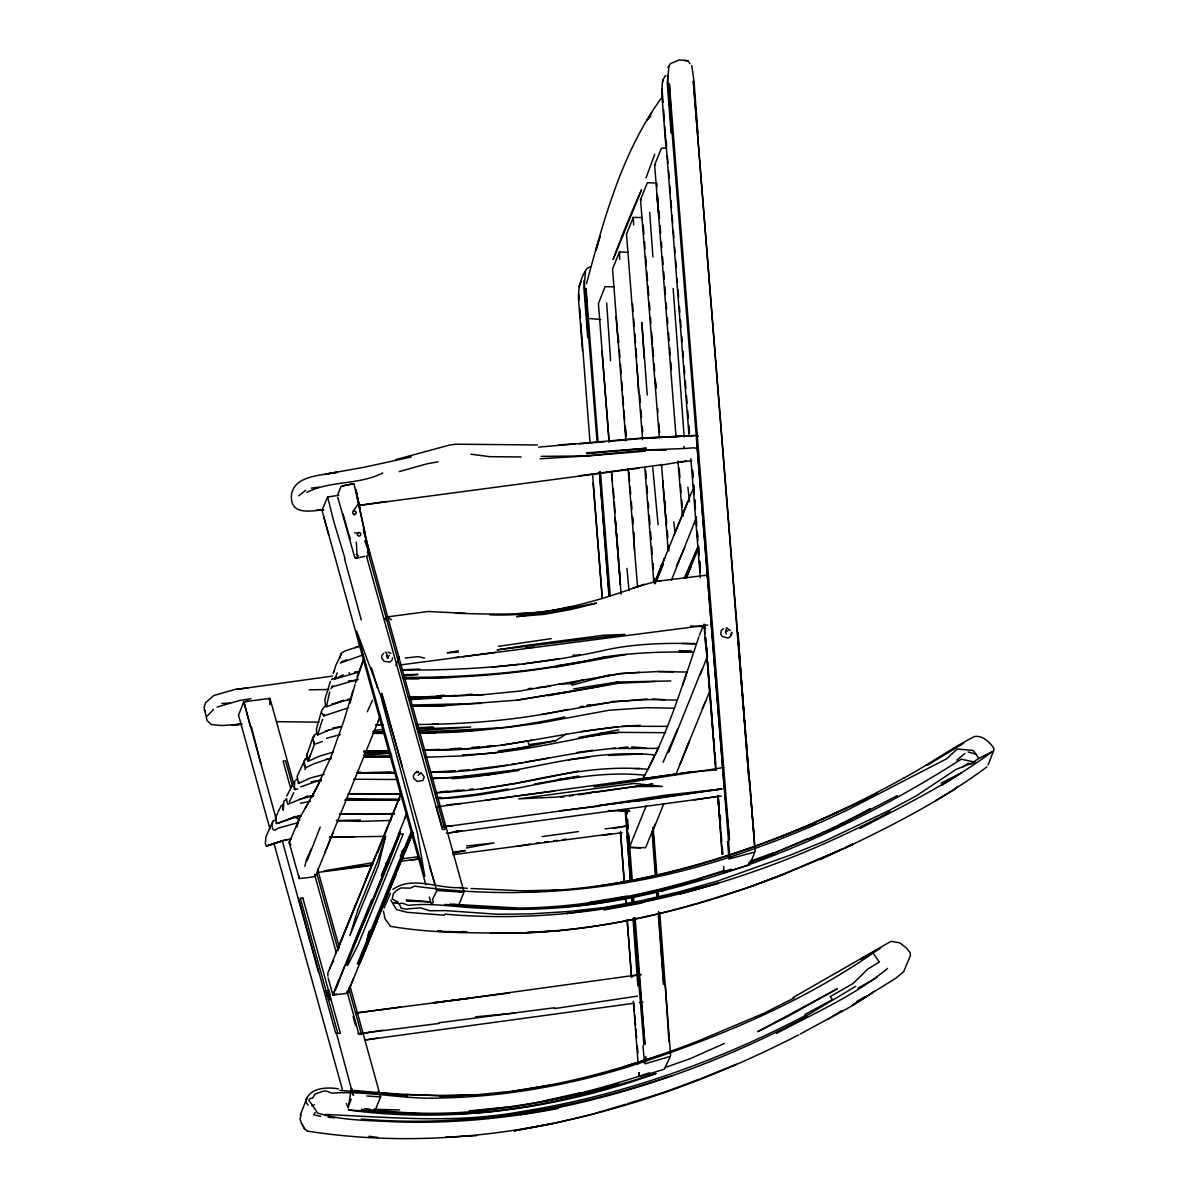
<?xml version="1.0" encoding="UTF-8"?>
<svg xmlns="http://www.w3.org/2000/svg" width="1198" height="1198" viewBox="0 0 1198 1198"><rect width="100%" height="100%" fill="white"/><g stroke="black" fill="none" stroke-linecap="round" stroke-linejoin="round"><path stroke-width="1.5" d="M590.329 266.81L587.215 268.202C580.356 277.487 577.84 289.272 578.619 300.668L582.498 350.67M665.594 75.459C660.862 81.194 662.389 89.146 661.985 96.005L665.863 146.021M578.619 475.891L660.996 464.839M585.537 271.347L583.89 287.73L587.769 337.746M668.903 66.684L667.256 83.081L671.135 133.083M645.887 1056.456L645.078 1063.839L670.041 1056.426M367.472 553.236L367.936 549.373L364.701 540.822M297.913 789.048L294.259 789.287L294.723 781.036M346.312 1103.523L348.274 1108.06L351.313 1088.623L336.458 1033.26M731.424 634.955L731.783 632.364L730.361 636.737L727.965 638.055L722.349 636.557L720.762 634.176L721.286 630.358L723.427 628.725M350.595 699.602L342.254 701.189L326.32 706.85L329.735 691.875M399.308 656.968L395.819 665.504M328.162 978.107L332.954 995.089L347.405 993.247L353.62 978.362M316.257 729.642L321.663 710.579L324.029 707.179L326.859 705.637M243.434 703.675L243.943 701.773L269.954 698.374L293.75 783.836M726.228 633.982L725.569 631.885L726.602 627.707L730.241 630.552M540.118 458.774L586.81 455.959L646.411 449.954L683.639 448.546L684.043 446.345M340.067 657.702L340.876 653.494L345.264 650.828L358.831 646.426L354.728 647.624M275.645 819.806L272.815 821.364L271.976 825.677L272.859 829.345L274.477 830.304L278.775 827.953L298.062 822.682M322.547 719.354L317.56 734.958L316.931 734.434M707.389 575.939L707.569 575.115L656.16 581.33L633.173 587.978M304.831 866.304L306.314 859.939L311.405 848.663M301.177 816.227L293.046 817.77L276.214 823.58L275.78 815.389M349.966 703.211L354.982 684.492M387.418 619.606L387.987 617.269L391.521 619.74M392.555 657.762L391.941 660.278L389.904 662L384.184 661.416L381.668 657.972L381.892 655.366L383.615 653.389M586.451 283.731C604.032 219.009 621.777 152.281 661.94 97.293M642.263 219.249L642.158 217.557L633.248 217.422L626.509 234.269L642.592 439.606M296.969 827.069L298.991 819.267L316.107 788.703L330.828 757.436L344.081 720.133L352.946 690.602M656.444 184.297L656.264 182.92L647.354 182.8L640.526 199.572L659.304 437.075M596.334 249.783L600.243 235.736L595.586 250.502M276.543 822.442L276.498 823.056M694.451 523.736L696.382 517.326M349.981 985.954L380.605 1096.949L375.184 1110.261L361.422 1109.333M682.501 685.66L698.883 636.782M289.332 842.583L298.991 819.267M330.363 681.422L324.823 699.632L325.512 705.951M578.934 286.786L581.404 281.455M662.299 82.138L663.123 79.457M727.5 841.43L729.043 858.876L730.555 856.989M322.322 741.562L314.43 744.272L308.275 761.269L306.568 755.698L313.262 736.485L315.344 734.089M700.231 674.788L707.569 655.83M308.081 1105.155L305.715 1101.621C308.874 1087.455 326.874 1086.96 338.45 1088.832M715.715 769.49L705.922 643.76L715.925 770.224M738.028 632.769L740.649 670.595M355.492 682.95L363.488 660.293M329.42 991.689L329.914 994.969L328.387 999.521L331.292 999.476M643.041 778.281C662 744.647 674.938 708.108 687.098 671.584M300.264 1115.039L307.152 1097.413L305.715 1101.621M333.373 673.381L335.859 665.264L341.505 653.704M628.276 809.803L626.868 813.936L627.797 811.091M349.666 987.407L347.405 993.247M628.486 833.553L629.384 847.375L645.587 847.735L655.216 824.239M671.389 580.356L695.798 519.019M654.722 154.243L646.036 177.858M306.568 755.698L307.452 753.243M390.413 893.304L384.169 907.964M307.736 757.346L305.011 759.218L304.097 761.778L305.595 767.813L304.816 769.475M357.214 676.346L363.833 658.69M289.242 802.226L293.765 792.642M338.824 979.739L332.954 995.089L336.368 993.996M682.276 516.009L691.486 492.468L694.301 487.871M337.252 672.812L334.916 678.966L334.302 678.442M332.924 833.314L315.284 876.427L307.332 877.7L299.305 878.523L289.077 842.344L290.545 838.495M307.107 860.718L320.195 827.069M988.17 764.848L993.936 749.783L993.621 747.792C989.099 741.772 982.674 735.228 974.423 736.53C950.089 749.064 927.522 765.357 903.292 778.341M377.475 853.29L400.671 794.738M367.292 711.762L372.458 700.276M668.694 752.209L702.058 669.053M398.649 834.302L381.653 876.008M333.358 672.542L334.152 670.536M371.739 899.698L333.538 993.576M301.132 1114.964L300.039 1119.097L301.582 1123.664L304.771 1129.16L307.182 1130.702M686.424 577.481L698.614 547.95M380.515 715.79L324.718 852.766M406.991 813.292L398.44 834.167M350.071 987.152L412.786 832.505L358.681 963.686L357.333 963.896L410.704 832.85L412.067 832.64L404.175 852.003M679.985 764.489L689.524 740.813L675.702 774.866M676.061 437.03L654.632 164.935L661.461 148.178L666.268 148.073M699.482 635.21L702.912 626.599M345.054 965.229L335.859 989.204M405.209 851.778L412.501 833.494M401.031 793.331L365.959 879.242M655.246 581.285L687.727 501.498M654.422 583.441L664.77 557.744L655.096 583.636M653.135 830.154L663.632 804.158M367.606 944.099L359.834 963.282L376.831 921.591L359.415 963.551M337.641 494.774L340.921 486.747M355.237 942.571L399.114 834.871M376.771 921.172L396.239 873.941M349.217 1104.047L351.194 1099.18M656.519 581.06L663.407 564.168M685.541 577.421L697.506 548.055L684.372 577.9M686.229 578.305L691.096 566.355M646.276 805.715L629.384 847.375L640.541 847.929M684.867 752.149L710.1 690.318M750.322 863.219L754.845 852.122M356.375 902.888L327.818 973.09L327.938 976.16M322.142 713.319L323.745 715.895L324.299 714.562M353.036 945.941L362.245 923.658M687.682 502.112L673.935 535.431M670.311 1056.486L664.291 1069.215L639.807 1076.777M444.862 904.475L458.624 905.403L464.045 892.091L363.353 529.172M381.264 875.483L390.638 853.62M395.085 874.345L412.786 832.505M248.151 701.159L243.763 701.938L238.522 715.101L269.954 828.971M272.815 821.364L265.926 836.743M677.798 728.624L663.078 762.317M378.269 721.241L379.646 718.036M404.355 818.863L406.901 813.143M702.223 708.842L705.907 700.62M676.256 566.444L684.762 547.546M384.543 620.369L386.056 617.06M316.152 789.332L320.854 779.434M305.011 759.218L297.059 776.499L298.467 783.477L310.237 778.041L324.239 774.357M331.007 688.7L332.849 685.825M386.52 656.01L387.793 658.316L389.32 655.231M642.398 779.853L644.659 775.271M648.133 768.727L659.065 746.579M311.765 797.434L316.107 788.703L311.794 796.7M329.69 968.508L333.583 960.826M277.966 812.169L281.335 805.535M286.786 796.026L293.3 783.297M308.545 758.199L310.312 754.8M275.3 817.44L277.681 813.517M265.866 837.746L265.342 843.871L266.495 846.117L282.968 840.532L291.129 839.004M269.041 699.153L269.475 698.404L269.969 704.813M628.531 252.374L619.486 251.924L612.537 268.966L625.88 440.759M298.467 783.477L299.35 781.965M354.264 515.125L352.661 512.879L352.946 511.411L357.813 504.598M651.637 112.926L647.309 119.845L650.769 116.146M304.726 808.979L308.335 803.229M316.631 730.481L316.557 733.64M338.779 495.343L327.668 496.975L321.963 510.243L425.829 884.633M315.224 1112.478L313.696 1114.769L320.69 1116.386M358.636 532.346L357.124 534.578L358.666 536.135L360.089 535.94L360.972 533.994L360.074 532.766L354.698 532.93M667.93 67.343L670.581 63.554L679.356 59.915L688.026 60.769L689.973 63.749M207.344 715.985L213.529 709.306M332.685 678.502L331.741 679.67L336.548 677.259M724.326 871.156L723.772 871.815L723.607 866.409M638.938 1072.689L639.238 1076.178L639.792 1075.519M314.625 736.096L313.097 737.788L313.816 743.808M964.854 753.497L956.783 760.206M305.685 490.341L298.691 495.837M402.333 767.049L381.533 693.762M957.831 786.292L954.132 789.647L935.713 800.623M874.375 991.165C851.493 1008.027 825.078 1019.947 800.384 1034.024M558.418 1108.464C501.093 1119.276 442.751 1124.533 384.423 1121.328C361.841 1120.325 339.259 1119.771 317.725 1113.122L308.934 1100.303L309.908 1098.506L312.453 1098.252L315.209 1093.939L322.906 1091.303L325.946 1090.959L331.951 1093.13C367.891 1090.494 404.325 1099.734 440.624 1097.997C503.474 1096.784 565.755 1085.717 625.88 1067.598C715.086 1038.951 803.798 1002.591 880.275 948.037L861.062 959.059M776.514 1033.425C814.176 1013.223 854.414 995.823 887.538 968.433M418.237 775.301L420.199 773.638L416.889 771.377L418.057 771.886L415.317 772.665L413.28 775.915L413.864 778.55L417.263 781.366L422.774 780.557L424.272 777.038L420.992 772.56M986.897 766.93C935.788 804.846 877.805 832.895 820.226 859.64M896.448 977.703L903.666 971.653L910.435 955.465L910.166 952.68L906.392 947.992L899.848 942.886L891.087 941.314L793.121 997.53M392.839 889.47C412.322 875.334 438.753 889.111 460.526 887.568M341.4 486.373L353.695 483.558M286.831 799.036L283.896 801.073L283.252 810.357L282.488 804.187M895.715 978.287L852.527 1005.107M295.696 780.197L297.643 778.88M962.368 767.154L967.969 763.426L971.982 763.71L974.932 762.108L961.23 759.218C869.973 817.665 770.329 863.713 665.025 890.129C605.784 905.119 544.461 912.307 483.363 908.234C458.46 907.74 433.122 902.483 408.428 905.374L402.423 903.202L399.383 903.547M927.057 765.432L963.746 743.149M851.883 1005.661L866.528 996.107M978.811 758.454L970.979 763.545L956.214 769.311L916.695 795.607L889.201 810.417L825.632 840.667L790.875 854.908L717.737 880.994L679.805 891.671L641.679 900.611L603.807 907.59L566.534 911.648L530.654 913.864L497.499 914.269L445.671 910.615L429.693 910.75L420.573 907.814L405.658 909.102L401.18 908.234L399.144 903.711L393.932 902.663L398.065 901.989L392.225 899.159L393.348 893.618L396.598 890.384L400.986 887.928L410.285 888.152L414.568 886.131C526.207 901.48 640.061 889.096 746.279 851.538A1056.097 902.064 22.2 0 0 848.139 809.653L946.929 758.634L957.142 749.049L973.225 750.412L978.811 758.454L992.348 751.565C951.362 782.144 905.194 805.026 859.969 828.537M942.122 785.184L960.826 773.219L941.074 783.103M855.836 986.268L806.209 1015.904M426.024 757.211L462.608 755.893L498.563 752.359L555.453 740.813L566.429 733.985M828.073 1019.109L841.61 1010.693M856.914 1001.453L864.761 996.916M857.888 988.2L876.906 977.538M725.569 631.885L728.01 630.537M890.189 811.63C754.336 883.869 599.614 927.701 444.817 914.134M806.733 1016.518C717.542 1064.153 620.594 1098.326 520.636 1114.559M903.891 777.981C787.43 842.538 657.897 889.32 523.586 891.716M748.585 863.084C790.066 847.211 831.262 830.364 870.062 808.62M807.841 839.409L840.262 825.167L897.317 795.622M877.37 793.196C788.943 837.806 694.361 872.069 596.05 886.37M793.915 998.084L763.89 1013.268L697.056 1041.466M798.752 1034.832C648.597 1112.133 476.145 1157.493 307.107 1131.077M343.272 674.863L334.916 678.966L359.415 671.898M356.66 557.924L354.982 557.789L354.039 555.033L337.806 497.38M839.993 824.404L870.197 809.698M266.495 846.117L287.475 839.469M362.59 655.066L340.262 663.018M842.673 848.678C732.772 899.878 612.582 935.009 490.491 933.182M845.938 847.151L852.467 844.081M814.43 822.502L846.492 807.856M306.868 492.348C330.513 480.353 359.115 485.175 382.731 472.955M853.006 844.545L784.81 873.522M724.311 1043.488L690.437 1058.583L664.995 1067.553M341.28 726.677L329.225 730.001L317.56 734.958M329.18 990.057L325.422 991.689L329.914 994.969L326.635 996.137M773.743 853.201L807.766 838.6M303.993 797.703L287.73 804.322L286.292 798.946M278.041 823.415L293.046 817.77M701.354 1078.41L736.351 1064.288M780.782 836.788L815.119 823.131M331.232 757.87L313.816 763.815L305.595 767.813M323.745 715.895L347.794 708.033M644.18 584.25C594.822 602.549 542.724 617.105 489.578 614.784M713.05 898.635L748.93 887.254L783.103 874.181M300.638 786.921L315.793 781.515L321.109 780.946M699.632 1079.054L665.219 1091.917L627.632 1103.658M750.098 861.332L773.743 852.632M748.93 887.254L785.229 873.911M696.787 1041.556C637.321 1064.423 575.834 1082.618 512.594 1091.243M748.735 863.459L774.267 854.533M326.53 738.297L340.487 734.479M341.625 661.7L346.911 659.903M450.149 903.966C542.529 916.38 636.647 899.683 724.371 870.392M299.71 799.276L313.816 795.607L310.027 795.771M558.912 684.193L571.611 683.579L583.366 679.745M268.038 845.384L282.968 840.532M749.304 865.016L724.341 872.414M649.601 1072.824C561.188 1101.95 467.235 1121.942 373.911 1109.603M250.996 698.719L239.166 700.59L217.152 707.045M672.243 1075.519C572.509 1109.603 466.846 1127.902 361.362 1119.022M625.057 1066.31L661.985 1054.914M701.743 878.044L731.514 869.134M311.675 1105.724L314.4 1104.9M325.886 731.005L329.225 730.001M625.835 1104.197L589.985 1114.889L551.859 1123.964L514.077 1130.867L552.293 1123.499M609.438 674.953L572.18 685.136L571.611 683.579M711.342 899.174C650.499 917.758 587.649 930.741 523.93 932.942M680.284 894.052L718.321 883.345M331.666 704.125L342.254 701.189L338.39 701.908M305.146 796.745L308.171 795.921M730.016 858.711L754.575 852.077M395.819 459.613L449.849 444.982L455.914 444.203L537.378 444.967M289.122 818.818L297.688 816.542M618.497 1083.726C569.664 1097.727 519.603 1106.817 469.032 1111.474M702.058 879.122C652.865 891.297 603.612 906.467 552.533 907.111M399.219 471.623L427.386 463.716L438.079 461.814M292.836 817.156L295.891 816.392M340.816 701.025L344.126 700.201M718.366 883.016L642.068 902.199L566.834 913.61M300.548 803.184L310.552 801.297M670.85 680.958L617.704 681.991L596.978 686.873L516.952 700.171L444.443 705.697L411.528 706.146M358.292 679.431L331.876 686.948M364.866 556.291L355.611 558.448L358.322 555.722L356.24 554.479M638.893 800.593L599.494 805.475L664.89 795.262L721.855 788.958L442.242 827.084L436.371 806.973L593.819 785.454L594.238 786.816L633.532 781.5L723.607 767.529M360.478 1033.634L357.813 1033.47M543.548 1101.022L581.09 1092.621M411.214 456.992L364.506 467.175L326.335 474.019M333.613 752.015L320.031 755.953L308.275 761.269L307.002 757.436L307.482 760.431M578.32 770.988C531.253 780.856 483.887 790.875 435.683 792.747L464.27 790.021M403.951 678.442C471.578 678.173 539.474 672.437 605.379 656.804C634.611 652.67 664.111 651.487 693.582 652.176M453.129 853.156L465.513 850.52L452.724 852.197M511.621 784.151C556.246 774.956 601.561 764.923 647.414 769.266M452.02 778.655C520.217 774.956 585.822 747.612 654.752 754.95M534.428 784.091L578.619 776.019M665.025 890.129L627.093 897.527L589.491 902.918M416.709 724.52C467.534 724.176 518.42 720.208 568.151 709.351M665.459 732.682L619.471 732.367L578.859 737.429L618.752 729.837M409.491 697.341L483.633 694.645L519.573 691.081L620.699 673.486L657.792 671.554L685.705 672.018M615.847 748.166C553.596 753.632 493.037 773.309 430.052 772.261M570.248 606.757C532.646 615.967 493.726 614.274 455.36 613.241M402.798 669.996C471.847 670.61 540.912 664.785 608.329 649.406C636.752 643.581 665.848 642.952 694.75 643.566M564.827 716.943C516.847 727.201 467.984 733.401 418.851 732.966M599.899 734.584C554.36 742.91 509.12 754.006 462.563 754.8M643.865 775.106C575.235 768.412 509.569 795.846 441.448 798.482L437.809 798.617M337.117 471.892C322.052 475.92 295.112 474.722 291.518 494.385C289.542 515.559 309.833 511.157 323.58 509.719M402.243 677.394C470.514 677.634 538.696 671.779 605.379 656.804M599.479 677.529L620.16 673.725L639.852 672.288M547.86 695.709L617.839 683.354L655.186 681.497M466.501 847.989L493.995 842.928L466.636 845.983M613.451 828.447L627.797 825.811L605.02 828.956M604.032 910.001L642.038 903.022M516.952 700.171L574.082 690.887M660.982 465.168L686.469 460.886M311.076 781.8L321.109 780.003M458.31 650.828L447.273 652.79L458.25 652.161M556.471 666.972L626.434 654.422M617.704 681.991L573.572 688.91M541.646 714.457L611.699 702.148L647.01 698.958M452.979 854.683L611.354 833.808M333.014 727.95L341.34 726.512M337.896 727.411L341.52 726.782M507.623 765.073L473.285 769.401M511.261 764.444L514.885 763.83M518.509 763.201L522.148 762.572M372.578 862.71L323.999 870.916L372.833 864.851M525.667 761.988L548.549 758.199M480.802 789.063L512.04 783.836M508.102 789.003L477.133 794.184L441.448 798.482M589.536 902.334L627.003 896.134M550.062 1085.059L512.804 1091.183L475.801 1094.852L440.13 1096.604M501.123 745.276L532.017 740.229M542.185 836.608L578.409 831.592M516.922 846.327L530.594 844.111M535.716 843.272L539.13 842.718M361.976 1033.425L382.596 1030.19M554.345 1008.611L637.486 996.107M556.381 665.818L582.602 661.655M236.65 689.404L332.505 676.061M581.359 731.589L618.318 726.647M462.069 830.873L449.25 832.88L721.271 796.116M377.684 1038.022L364.881 1040.029L634.311 1003.22M327.668 496.975L333.883 521.924L344.949 558.358M694.256 799.92L719.129 796.071M631.84 976.041L641.05 974.603M352.556 484.037L342.658 485.699M559.047 658.75L522.553 663.962M593.669 785.484L691.306 771.946M721.855 788.958L638.863 801.043M586.975 705.727L611.699 702.148M386.595 501.453L358.412 505.511L638.878 468.193M387.853 616.805L428.435 611.489L465.812 613.376M485.984 800.174L554.674 791.069M560.499 797.344L564.063 796.835M569.394 796.056L572.958 795.532M578.305 794.768L590.764 792.956M433.496 1003.1L641.005 974.423M496.092 652.296L401.18 664.845M555.453 740.813L528.902 744.602L527.959 741.547M518.899 770.479L488.05 774.896L432.149 778.715M594.418 792.432L652.775 784.061L590.809 792.507M576.807 752.509L592.77 750.248M633.113 780.138L691.456 771.901L716.509 769.88M401.315 1006.979L356.495 1012.984M579.787 706.73L583.381 706.236M519.153 769.505L452.26 777.682L432.089 778.026M446.375 833.254L449.4 832.835M439.157 1023.421L367.921 1032.556M498.338 646.351L551.23 638.639M439.052 1022.748L554.524 1007.743M498.308 750.936L529.516 746.728M297.418 816.018L301.027 815.539M595.691 791.863L556.411 797.104L518.719 798.856L634.086 783.417L662.404 786.427L634.985 786.547M602.399 835.365L622.121 832.73M356.555 1012.894L509.569 992.962M401.659 858.891L418.042 856.75M544.581 842.014L548.22 841.535M553.686 840.816L557.31 840.337M562.775 839.618L566.414 839.154M400.207 861.377L420.558 858.711M317.829 872.399L371.021 865.45M321.963 510.243L323.685 510.019M240.409 724.161L222.049 725.554L211.432 724.595L207.119 720.642L204.064 707.209L205.742 702.552L213.873 695.439L236.036 689.194L247.956 688.011M557.579 779.599L578.589 776.903M707.808 625.071L462.653 656.744M410.914 860.074L420.064 858.906M568.541 759.846L589.296 757.226M311.315 488.11L319.147 487.152M677.349 462.533L691.785 460.736M385.486 863.279L389.11 862.83M242.101 723.996L231.678 725.284L240.648 724.386M639.477 1002.591L642.922 1002.172M469.601 789.377L473.15 788.958M433.302 1002.666L470.305 998.219M560.23 810.732L599.614 806.149M325.571 473.989L337.102 472.686M538.576 447.124L642.832 437.959L695.933 435.458M455.42 657.552L459.029 657.148M656.16 581.33L661.116 580.79M405.149 658.031L418.057 656.624L424.541 658.061M354.234 672.093L359.385 671.539M326.021 759.247L331.322 758.663M492.213 667.196L518.974 664.336M528.183 688.685L531.882 688.281M537.438 687.682L550.406 686.274M446.525 804.996L461.425 803.409M495.747 745.8L465.318 748.825L423.478 750.292M456.094 831.322L459.658 830.963L456.079 831.307M469.077 1110.89L506.08 1107.222M374.076 730.376L383.135 729.492M619.351 747.837L628.081 746.983M347.435 699.377L350.774 699.063M448.022 791.189L440.819 791.758M455.195 790.5L458.774 790.156M475.576 1016.832L515.23 1013.059M356.54 680.329L348.319 680.928M604.9 441.718L579.128 443.874M608.569 441.388L645.318 438.183M483.228 1117.18L520.606 1113.781M525.727 647.983L534.622 647.19M444.862 826.5L452.245 825.841M362.335 1033.47L367.876 1032.976M458.894 770.614L469.691 769.7M316.721 510.168L321.738 509.749M403.352 675.657L417.937 674.429L403.861 674.714M645.318 451.197L586.81 455.959L541.062 456.363M356.989 772.396L360.643 772.096M436.207 696.532L455.899 695.469M466.771 694.615L472.207 694.196M472.192 747.447L479.425 746.893M486.658 746.354L493.89 745.815M683.639 448.546L693.837 447.797L697.446 448.606M363.428 755.219L390.833 753.287M640.241 725.329C569.05 728.549 500.24 752.479 428.48 749.963L424.916 750.038M409.761 699.707L441.643 697.67L409.297 698.659M515.769 613.87L543.772 612.118M444.443 695.454L437.21 695.798L444.488 695.484M650.769 437.869L694.286 435.608M416.784 728.264L433.571 727.276L417.413 727.575M608.884 755.474L642.428 753.886M611.968 701.534L649.286 699.572L676.945 700.111M599.749 733.49L619.471 732.367M679.446 651.967L691.546 651.308L679.131 650.559M364.012 751.88L387.972 750.577M409.282 698.614L441.328 696.877L408.982 697.895M419.629 730.705L470.784 727.006L417.952 728.968M439.426 749.364L424.811 749.993M450.373 748.78L461.305 748.181M390.818 772.066L356.779 772.815L395.31 772.725L357.034 772.77M681.048 436.386L643.371 438.288M572.914 655.291L580.161 654.932M221.765 703.481L229.702 703.076M527.464 932.329L560.05 930.756M445.821 1137.127L476.594 1135.644M419.165 732.278L507.877 727.381L538.845 723.233L609.003 710.249L646.486 707.674L674.294 708.213M435.847 797.688L441.298 797.434M558.822 444.802L575.429 444.039M433.421 771.916L455.285 770.913M446.854 696.188L483.633 694.645M612.343 748.51L657.957 748.361M401.345 669.832L419.704 669.083M403.471 678.263L453.263 677.424M328.866 689.479L309.144 689.838M408.413 696.742L412.022 696.622M481.072 703.391L412.022 705.053M413.13 697.281L432.658 696.637M621.837 726.288L667.675 726.347M429.857 772.216L455.569 771.377M390.833 820.42L360.403 821.394L338.15 820.735M383.18 724.61L375.753 724.85L382.851 724.82M634.895 768.652L640.002 768.502M325.377 1114.484C390.234 1117.24 455.629 1123.709 520.157 1111.804C619.86 1096.14 716.479 1062.177 805.745 1015.305L805.056 1014.392L832.49 999.596L830.139 996.616L853.231 983.408L867.771 969.092L879.332 962.039L873.686 953.922M345.069 800.114L399.578 799.171M559.256 889.964L522.897 890.818L471.024 888.512M435.233 731.768L471.997 731.065M336.309 820.51L360.538 820.061M384.318 733.476L373.117 733.296L383.689 733.116M351.598 836.818L329.33 837.177L383.989 836.354M347.839 814.026L394.097 813.951M363.818 756.238L391.776 755.833M363.788 814.385L393.962 813.996M339.453 814.251L364.102 813.966M390.159 813.592L393.723 813.547M412.247 706.026L444.443 705.697M401.36 793.96L348.468 794.079M330.903 837.177L353.784 836.923M524.065 932.868C479.574 932.898 434.44 933.901 390.458 926.324L385.022 918.776L383.42 911.019M432.403 723.757L437.809 723.712M373.117 733.296L384.094 733.206M363.952 750.936L389.23 750.742M339.678 814.266L393.932 813.921M395.145 772.695L356.869 772.86L395.49 772.56M345.024 800.144L399.578 799.845M276.513 721.645L319.042 722.184M363.922 751.97L390.323 751.88L364.521 753.213L389.08 753.287M363.922 757.271L390.323 757.166M348.049 793.735L361.107 793.675M348.438 794.064L401.24 793.915M372.788 731.753L383.36 731.738M419.21 732.832L435.323 732.847M521.115 456.962L489.638 456.678L470.829 454.192M397.871 779.524L353.769 779.224M404.22 678.757L419.135 678.847M658.016 671.524L673.441 671.674M646.411 449.954L666.163 450.178M399.668 799.755L346.237 798.452M608.449 810.522L629.579 811.181M587.02 705.158L590.554 705.233M600.797 319.552L589.596 318.503M399.548 1109.977L373.911 1109.318L375.184 1110.261M461.485 931.58L466.921 931.73M437.854 931.31L461.544 932.029M682.006 643.521L696.143 643.97M406.616 901.061L430.591 901.869L406.167 899.908M406.122 1094.493L439.651 1095.646L475.801 1094.852C435.203 1096.889 394.576 1094.298 354.174 1090.39M453.698 904.34L516.413 907.904M704.679 626.689L690.542 625.94M652.281 698.988L664.591 699.677M366.858 1095.99L380.605 1096.949M617.494 810.387L629.669 811.076M459.942 887.883L467.325 888.302M353.5 514.107L355.581 514.241L356.42 512.25L354.099 510.722M631.586 746.923L645.602 747.896M437 890.039L440.954 890.324L436.476 890.009L381.907 693.417M339.768 1090.405L406.676 1095.466L407.245 1097.009M613.945 286.801L605.05 286.666L598.431 303.588L609.138 442.122L601.98 351.343M444.413 915.212L407.26 912.337L396.448 909.567L390.833 900.132M438.064 930.636L441.643 930.921M448.801 931.505L461.305 932.538M684.208 60.409L688.026 60.769M328.102 1117.195L334.542 1117.809M377.071 1092.456L406.676 1095.466M366.843 556.486L369.059 553.596L368.894 551.529L354.129 484.097M364.911 1108.659L370.242 1109.228M369.029 1136.258L377.849 1137.426M459.628 891.746L462.218 892.136L436.896 890.488L432.658 899.189L433.332 902.693L431.055 903.322L429.318 897.137M326.245 994.37L329.914 994.969M968.089 751.94L976.61 754.426M696.098 435.533L698.329 436.072M654.632 164.935L655.62 165.204M640.526 199.572L641.514 199.826M388.137 652.041L390.862 653.374M294.229 816.736L299.874 819.926M457.232 904.52L458.624 905.403M385.187 652.101L386.654 653.21L387.793 658.316M351.313 1088.623L353.455 1095.346M289.077 842.344L290.904 844.695M349.067 672.662L349.711 673.561M204.214 709.935L205.472 711.852M302.061 1124.053L304.771 1129.16M313.606 741.248L314.295 742.685M659.754 912.726L670.595 1055.468M303.738 764.204L304.831 766.93M294.049 786.442L295.172 789.916M348.573 533.499L350.25 538.815M243.763 701.938L276.364 819.477M429.273 865.615L434.754 883.78M342.957 513.807L348.019 531.732M353.081 1016.773L355.521 1025.368M317.545 869.224L339.483 948.127M368.999 555.992L444.937 829.525L442.361 829.39L366.528 556.216M376.846 685.106L377.52 687.532L371.5 667.81M292.462 785.708L285.558 760.85L283.087 761.074L290.575 788.029M316.796 873.342L338.255 950.628M348.678 988.185L361.497 1034.368L358.921 1034.248L346.956 991.105M314.52 874.285L336.473 953.368M298.467 898.275L335.74 1033.35M273.923 843.362L342.388 1089.491M323.655 516.473L328.686 534.652M243.943 701.773L250.427 726.782M282.294 840.936L318.533 972.237M344.44 558.433L361.272 619.89M363.683 530.969L370.287 555.887M643.581 1059.661L644.509 1063.24L642.967 1045.794M251.281 726.347L260.805 763.381M357.528 498.608L365.48 534.907M351.838 1088.653L353.036 1094.852M299.006 876.217L299.305 878.523M755.129 851.119L749.634 780.242M356.989 554.599L356.345 541.99M687.892 487.212L689.554 501.483M673.785 521.834L675.028 532.541M628.561 836.399L629.534 845.159M660.457 565.516L660.832 569.08M658.361 207.943L656.938 194.361L658.436 212.51M667.496 75.564L671.599 132.888M584.145 280.227L588.233 337.551M718.62 799.096L719.324 806.344M720.208 815.419L720.567 819.058M658.076 524.574L652.745 467.519M662.03 88.996L663.123 102.309M578.664 293.66L579.263 299.919M626.958 568.391L628.995 590.374M754.71 846.911L693.283 80.955L748.975 779.973L737.773 632.499M638.16 1063.959L633.323 1001.288M720.672 828.462L717.797 795.487L722.229 854.369L717.961 796.191M721.001 832.131L721.795 841.281M722.274 846.776L722.918 854.114M682.366 515.2L677.948 461.035M749.409 781.351L750.188 790.485M750.502 794.139L754.276 837.971M643.895 1044.926L633.502 917.788M628.83 471.907L629.609 481.222M630.088 486.792L630.717 494.25M633.712 1003.535L634.341 1010.857M634.641 1014.526L635.584 1025.518M635.898 1029.172L636.677 1038.322M637.291 1045.644L637.92 1052.967M729.462 853.021L672.108 132.933L669.353 83.86L729.447 839.963L723.607 780.093L696.937 443.545M645.887 260.251L646.321 265.567L645.617 256.372M646.77 271.137L647.534 280.437M647.998 286.008L648.747 295.277M628.066 468.478L637.576 587.334M691.8 65.62L693.942 80.745L697.91 133.053M655.501 382.566L655.95 388.017M657.612 408.563L657.912 412.232M658.795 423.253L659.544 432.433M616.086 316.706L618.168 342.299M611.489 471.533L612.238 480.712M590.045 442.841L580.82 323.43M592.576 474.123L602.339 598.416M740.933 674.294L741.817 685.376M742.101 689.06L742.985 700.141M743.419 705.667L744.153 714.906M744.587 720.432L745.47 731.514M745.755 735.213L746.639 746.279M746.923 749.978L747.807 761.044M748.091 764.743L749.109 777.667M667.331 155.785L667.93 163.242M668.529 170.685L669.128 178.143M669.712 185.6L670.311 193.043M670.91 200.5L671.509 207.943M672.093 215.4L672.692 222.858M673.291 230.301L673.875 237.758M674.624 247.073L675.073 252.658M675.672 260.116L676.256 267.558M677.155 278.745L677.454 282.458M678.053 289.886L678.637 297.314M679.386 306.613L679.835 312.184M680.419 319.611L681.018 327.039M681.752 336.339L682.201 341.909M682.95 351.194L683.399 356.764M684.133 366.064L684.732 373.491M685.331 380.919L685.915 388.362M686.514 395.789L687.113 403.217M687.697 410.644L688.296 418.087M688.895 425.515L689.479 432.942M692.444 470.125L693.043 477.568L692.414 470.11M693.627 485.01L694.226 492.453M694.81 499.895L695.394 507.338M696.143 516.638L696.577 522.223M697.326 531.523L697.76 537.108M698.509 546.408L699.093 553.85M699.677 561.293L700.276 568.736M705.742 637.576L706.176 643.161M706.476 646.875L707.359 658.031M707.659 661.745L711.028 704.469M711.327 708.183L712.211 719.339M712.511 723.053L713.394 734.194M713.679 737.908L714.562 749.064M714.862 752.778L715.745 763.92M689.075 436.327L664.65 126.09M690.857 458.624L700.306 577.706M703.99 624.218L705.622 644.689M684.193 436.971L673.156 288.538M656.744 183.129L657.028 186.828M657.762 196.053L658.346 203.435M658.93 210.818L659.499 218.201M660.083 225.568L660.667 232.951M661.386 242.191L661.835 247.716M662.554 256.941L663.138 264.354M663.722 271.766L664.306 279.179M664.89 286.592L665.474 294.004M666.208 303.274L666.642 308.844M667.376 318.099L667.81 323.67M668.544 332.924L669.128 340.352M669.712 347.764L670.281 355.177M679.191 468.223L679.91 477.463M680.494 484.861L681.078 492.258M681.662 499.656L682.246 507.054M682.68 512.594L682.965 516.293M649.675 212.211L652.94 256.941M643.221 225.089L643.94 234.269M649.331 302.69L649.915 310.102M650.499 317.515L650.933 323.071M664.935 501.004L665.519 508.401M666.103 515.784L666.687 523.182M667.271 530.579L667.855 537.977M668.424 545.375L668.873 550.915M661.476 464.375L666.402 525.518M662.719 480.623L668.11 549.732M632.589 304.142L633.173 311.495M633.757 318.848L634.341 326.2M639.747 394.771L640.331 402.184M640.915 409.596L641.499 417.009M642.233 426.278L642.667 431.834M645.737 470.769L646.321 478.182M646.905 485.594L647.489 493.007M648.223 502.276L648.657 507.832M649.241 515.245L649.975 524.499M650.559 531.912L651.143 539.325M651.712 546.737L652.296 554.135M644.779 467.415L653.809 582.033M618.183 335.096L618.782 342.448M619.366 349.801L619.95 357.139M631.346 501.692L631.93 509.105M632.514 516.518L633.098 523.93M633.832 533.2L634.131 536.899M622.795 395.879L623.529 405.149M623.963 410.704L624.697 419.974M625.131 425.545L626.015 436.656M613.271 488.664L613.99 497.934M614.289 501.648L615.158 512.759M611.459 471.772L621.088 594.088M598.057 441.957L585.987 288.523L588.742 337.581L597.083 441.912M600.423 471.727L610.276 596.185M609.303 596.155L599.449 471.713L608.943 596.185M593.085 483.064L602.22 598.581M620.654 831.622L624.293 882.701L620.459 832.61M651.652 332.325L652.371 341.58M652.79 347.135L653.509 356.405M654.093 363.803L654.662 371.215M655.231 378.613L655.95 387.882M653.03 563.374L653.464 568.915M654.183 578.125L654.617 583.651M653.12 827.713L653.823 837.013M652.655 827.638L655.965 874.226M651.982 831.307L655.381 876.052M626.868 809.968L627.153 813.682M627.572 819.267L628.291 828.567M625.895 809.953L631.301 880.53M625.161 810.058L630.612 880.665M631.915 897.362L632.349 902.933M625.491 897.676L625.91 903.247M627.213 919.974L631.66 977.598M693.567 484.995L694.271 494.295M694.705 499.88L695.424 509.18M695.993 516.608L696.712 525.907M697.131 531.493L697.85 540.792M698.284 546.378L699.003 555.677M699.422 561.248L700.291 572.404M704.289 624.487L705.008 633.787M705.293 637.501L705.862 644.943M670.865 362.515L671.419 369.643M644.494 241.637L645.063 249.004M625.236 425.799L625.94 435.009M654.003 837.117L656.953 875.843M658.076 890.593L658.63 897.961M656.519 890.968L657.088 898.425M658.211 913.355L663.602 984.232L658.541 911.513M628.875 835.994L632.274 880.5M633.547 897.197L633.967 902.753M635.105 917.593L644.913 1044.312L634.131 917.668M632.574 897.242L632.993 902.813M625.416 897.527L625.835 903.082M627.108 919.765L631.481 977.194M647.234 395.026L641.873 322.606L644.135 358.157M634.88 333.568L635.539 342.793M635.943 348.333L636.602 357.543M620.504 364.506L621.178 373.731M621.702 381.114L622.376 390.323M616.416 529.426L615.113 518.12L620.459 584.924L618.977 564.572M616.685 533.125L618.707 560.874M627.138 836.114L630.298 880.47M631.496 897.107L631.885 902.663M633.068 919.3L637.83 985.849M657.118 890.998L657.642 898.455M610.606 360.808L606.682 303.049M652.326 343.961L652.071 340.307L652.311 343.991M663.587 109.632L664.306 120.594M665.234 984.636L668.948 1041.586M579.877 308.799L580.461 317.949M706.625 647.489L706.835 651.023M637.022 364.941L638.609 392.644M666.283 141.02L666.597 146.47M633.248 217.422L633.652 224.954M632.978 518.974L633.158 522.642M633.592 531.837L634.476 550.211M619.486 251.924L619.725 259.367M639.118 1072.569L639.238 1076.178M654.168 578.574L654.243 582.183M368.879 931.565A431.385 123.649 82.7 0 0 366.917 940.565A934.245 266.75 82.9 0 1 370.137 930.142M401.42 851.973A431.385 123.649 82.7 0 1 404.52 848.244A934.245 266.75 82.9 0 0 400.312 855.986M400.551 831.861A3619.098 1072.839 81.5 0 1 355.102 941.957M385.576 836.444L378.388 865.675L349.891 935.653L357.932 909.567L377.34 861.931L385.576 836.444M707.569 575.115L707.075 576.523L707.569 575.115M375.723 855.836L339.334 945.177L375.723 855.836M622.616 236.276L613.151 259.487A2864.553 1144.644 66.4 0 1 641.544 189.793L622.616 236.276M399.713 834.257L346.342 965.303L347.705 965.154L357.798 945.521L403.292 833.838L399.713 834.257M837.312 988.799L787.715 1016.503L757.705 1031.673L837.312 988.799M655.845 1073.558C557.714 1108.869 452.14 1123.799 348.408 1110.022C401.016 1113.002 453.967 1117.449 506.425 1109.677C557.325 1102.684 606.907 1088.892 655.845 1073.558M596.319 603.193L571.401 609.453L544.446 614.319L516.757 616.611L544.072 613.032L596.319 603.193M523.077 645.797L497.125 649.87L624.982 634.416L603.328 635.284L523.077 645.797M646.336 448.247L586.885 453.772L586.661 452.859L646.336 448.247M302.854 898.096L300.309 898.171L337.821 1033.305L340.412 1033.41L302.854 898.096M380.679 695.664L356.615 630.987L424.796 876.457L417.323 832.685L380.679 695.664M356.39 491.824L355.911 489.623L360.284 510.498L356.39 491.824M704.993 628.276L704.709 624.547L705.038 628.156"/></g></svg>
